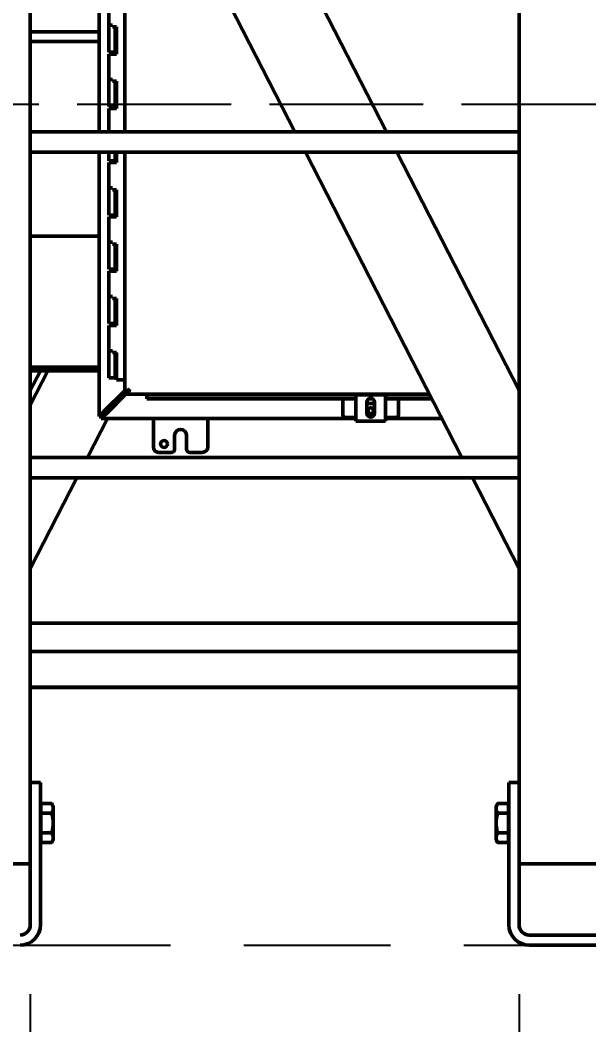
# Model space of a CAD drawing. Header units: inches. Extents: x 11 to 1621, y 11 to 1332.
# Drawn here: x 717.85 to 738.79, y 288.51 to 325.54 of the extents above; entities that cross this region are included whole.
import ezdxf

# ---------------------------------------------------------------- set-up
doc = ezdxf.new("R2010")
doc.units = ezdxf.units.IN
doc.header["$LTSCALE"] = 48
doc.header["$MEASUREMENT"] = 0
for name, pattern in [('CHAIN', [0.7087, 0.4724, -0.0591, 0.1181, -0.0591]), ('DASHED', [0.2067, 0.1654, -0.0413]), ('DOUBLE_DASH_CHAIN', [1.2403, 0.6614, -0.0827, 0.1654, -0.0827, 0.1654, -0.0827])]:
    doc.linetypes.add(name, pattern=pattern)
for name, color, linetype, lineweight in [('Dimension (ANSI)', 7, 'Continuous', 25), ('Sketch Geometry (ANSI)', 7, 'Continuous', 25), ('Visible (ANSI)', 7, 'Continuous', 50), ('Work Plane (ANSI)', 7, 'DOUBLE_DASH_CHAIN', 25)]:
    doc.layers.add(name, color=color, linetype=linetype, lineweight=lineweight)
doc.styles.add('Dimension Text', font='tahoma.ttf')
doc.dimstyles.new('ELC FT', dxfattribs={"dimscale": 48, "dimtxt": 0.12, "dimasz": 0.098425, "dimexe": 0.05, "dimexo": 0.1, "dimgap": 0.031496, "dimtad": 1, "dimdec": 5, "dimzin": 3, "dimdsep": 46, "dimlunit": 4, "dimtxsty": 'Dimension Text', "dimcen": 0.09, "dimdle": 0.5, "dimclrd": 5, "dimclre": 5, "dimclrt": 256, "dimadec": 1, "dimazin": 3, "dimtfac": 0.833333, "dimtofl": 0, "dimtmove": 0, "dimatfit": 3, "dimfxl": 0, "dimfrac": 2, "dimtolj": 1, "dimtzin": 0, "dimlwd": 25, "dimlwe": 25, "dimarcsym": 0})

# ---------------------------------------------------------------- blocks, each defined once
blk = doc.blocks.new('*D15')
at = {"layer": 'Defpoints', "color": 0, "linetype": 'Continuous', "transparency": 16777216}
for p in [(804.877, 319.63), (264.502, 280.771), (804.877, 187.693)]:
    blk.add_point(p, dxfattribs=at)
at = {"layer": 'Dimension (ANSI)', "color": 5, "linetype": 'Continuous', "lineweight": 25, "transparency": 16777216}
for p, q in [((804.877, 314.83), (804.877, 185.293)), ((264.502, 275.971), (264.502, 185.293)), ((269.227, 187.693), (800.153, 187.693))]:
    blk.add_line(p, q, dxfattribs=at)
at = {"layer": 'Dimension (ANSI)', "color": 5, "linetype": 'Continuous', "transparency": 16777216}
for points in [[(269.227, 188.48), (269.227, 186.905), (264.502, 187.693)], [(800.153, 188.48), (800.153, 186.905), (804.877, 187.693)]]:
    blk.add_solid(points, dxfattribs=at)
at = {"layer": 'Dimension (ANSI)', "linetype": 'Continuous', "lineweight": 25, "transparency": 16777216, "insert": (534.752, 192.841), "char_height": 5.76, "attachment_point": 5, "style": 'Dimension Text'}
blk.add_mtext('\\A1;45\'-0 3/8"', dxfattribs=at)
blk = doc.blocks.new('*D53')
at = {"layer": 'Defpoints', "color": 0, "linetype": 'Continuous', "transparency": 16777216}
for p in [(736.222, 294.451), (744.252, 285.943), (736.222, 252.858)]:
    blk.add_point(p, dxfattribs=at)
at = {"layer": 'Dimension (ANSI)', "color": 5, "linetype": 'Continuous', "lineweight": 25, "transparency": 16777216}
for p, q in [((736.222, 289.651), (736.222, 250.458)), ((744.252, 281.143), (744.252, 250.458)), ((731.498, 252.858), (726.774, 252.858)), ((748.977, 252.858), (781.981, 252.858))]:
    blk.add_line(p, q, dxfattribs=at)
at = {"layer": 'Dimension (ANSI)', "color": 5, "linetype": 'Continuous', "transparency": 16777216}
for points in [[(731.498, 253.646), (731.498, 252.071), (736.222, 252.858)], [(748.977, 253.646), (748.977, 252.071), (744.252, 252.858)]]:
    blk.add_solid(points, dxfattribs=at)
at = {"layer": 'Dimension (ANSI)', "linetype": 'Continuous', "lineweight": 25, "transparency": 16777216, "insert": (767.841, 258.006), "char_height": 5.76, "attachment_point": 5, "style": 'Dimension Text'}
blk.add_mtext('\\A1;8 1/32"', dxfattribs=at)
blk = doc.blocks.new('*D54')
at = {"layer": 'Defpoints', "color": 0, "linetype": 'Continuous', "transparency": 16777216}
for p in [(718.222, 294.451), (736.222, 294.451), (736.222, 252.858)]:
    blk.add_point(p, dxfattribs=at)
at = {"layer": 'Dimension (ANSI)', "color": 5, "linetype": 'Continuous', "lineweight": 25, "transparency": 16777216}
for p, q in [((718.222, 289.651), (718.222, 250.458)), ((736.222, 289.651), (736.222, 250.458)), ((722.947, 252.858), (731.498, 252.858))]:
    blk.add_line(p, q, dxfattribs=at)
at = {"layer": 'Dimension (ANSI)', "color": 5, "linetype": 'Continuous', "transparency": 16777216}
for points in [[(722.947, 253.646), (722.947, 252.071), (718.222, 252.858)], [(731.498, 253.646), (731.498, 252.071), (736.222, 252.858)]]:
    blk.add_solid(points, dxfattribs=at)
at = {"layer": 'Dimension (ANSI)', "linetype": 'Continuous', "lineweight": 25, "transparency": 16777216, "insert": (727.222, 257.364), "char_height": 5.76, "attachment_point": 5, "style": 'Dimension Text'}
blk.add_mtext('\\A1;1\'-6"', dxfattribs=at)

msp = doc.modelspace()

# ---------------------------------------------------------------- linework, layer by layer
at = {"layer": 'Sketch Geometry (ANSI)', "linetype": 'DASHED', "ltscale": 0.713284}
msp.add_line((620.877429, 322.442735), (804.877429, 322.442735), dxfattribs=at)
at = {"layer": 'Visible (ANSI)'}
for p, q in [((718.222429, 294.451101), (718.222429, 371.576101)), ((736.222429, 294.451101), (736.222429, 371.576101)), ((727.970077, 321.419851), (722.205457, 332.669851)), ((725.576374, 332.669851), (731.340994, 321.419851)), ((720.757429, 321.419851), (720.757429, 330.774648)), ((721.704429, 329.873577), (721.704429, 321.419851)), ((721.115929, 325.354648), (721.115929, 326.285648)), ((718.222429, 325.102022), (720.757429, 325.102022)), ((721.114429, 325.354648), (721.252264, 325.354648)), ((721.114429, 325.354648), (721.114429, 324.354648)), ((721.397429, 325.285648), (721.252264, 325.285648)), ((721.352429, 325.285648), (721.352429, 324.354648)), ((721.397429, 324.285648), (721.397429, 325.285648)), ((718.222429, 324.748469), (720.757429, 324.748469)), ((721.352429, 324.354648), (721.114429, 324.354648)), ((721.397429, 324.354648), (721.352429, 324.354648)), ((721.115929, 324.285648), (721.233429, 324.285648)), ((721.115929, 323.354648), (721.115929, 324.285648)), ((721.397429, 324.285648), (721.233429, 324.285648)), ((721.114429, 323.354648), (721.252264, 323.354648)), ((721.114429, 323.354648), (721.114429, 322.354648)), ((721.397429, 323.285648), (721.252264, 323.285648)), ((721.352429, 323.285648), (721.352429, 322.354648)), ((721.397429, 322.285648), (721.397429, 323.285648)), ((721.352429, 322.354648), (721.114429, 322.354648)), ((721.115929, 322.285648), (721.233429, 322.285648)), ((721.115929, 321.419851), (721.115929, 322.285648)), ((721.397429, 322.285648), (721.233429, 322.285648)), ((721.397429, 322.354648), (721.352429, 322.354648)), ((718.222429, 321.419851), (736.222429, 321.419851)), ((718.222429, 320.669851), (736.222429, 320.669851)), ((720.757429, 310.934648), (720.757429, 320.669851)), ((721.114429, 320.669851), (721.114429, 320.354648)), ((721.352429, 320.669851), (721.352429, 320.354648)), ((721.397429, 320.285648), (721.397429, 320.669851)), ((721.704429, 320.669851), (721.704429, 311.83572)), ((734.119005, 309.419851), (728.354385, 320.669851)), ((731.725302, 320.669851), (736.222429, 311.893439)), ((721.352429, 320.354648), (721.114429, 320.354648)), ((721.115929, 320.285648), (721.233429, 320.285648)), ((721.115929, 319.354648), (721.115929, 320.285648)), ((721.397429, 320.285648), (721.233429, 320.285648)), ((721.397429, 320.354648), (721.352429, 320.354648)), ((721.114429, 319.354648), (721.252264, 319.354648)), ((721.114429, 319.354648), (721.114429, 318.354648)), ((721.397429, 319.285648), (721.252264, 319.285648)), ((721.352429, 319.285648), (721.352429, 318.354648)), ((721.397429, 318.285648), (721.397429, 319.285648)), ((721.352429, 318.354648), (721.114429, 318.354648)), ((721.115929, 318.285648), (721.233429, 318.285648)), ((721.115929, 317.354648), (721.115929, 318.285648)), ((721.397429, 318.285648), (721.233429, 318.285648)), ((721.397429, 318.354648), (721.352429, 318.354648)), ((718.222429, 317.574203), (720.757429, 317.574203)), ((721.114429, 317.354648), (721.252264, 317.354648)), ((721.114429, 317.354648), (721.114429, 316.354648)), ((721.397429, 317.285648), (721.252264, 317.285648)), ((721.352429, 317.285648), (721.352429, 316.354648)), ((721.397429, 316.285648), (721.397429, 317.285648)), ((721.352429, 316.354648), (721.114429, 316.354648)), ((721.115929, 316.285648), (721.233429, 316.285648)), ((721.115929, 315.354648), (721.115929, 316.285648)), ((721.397429, 316.285648), (721.233429, 316.285648)), ((721.397429, 316.354648), (721.352429, 316.354648)), ((721.114429, 315.354648), (721.252264, 315.354648)), ((721.114429, 315.354648), (721.114429, 314.354648)), ((721.397429, 315.285648), (721.252264, 315.285648)), ((721.352429, 315.285648), (721.352429, 314.354648)), ((721.397429, 314.285648), (721.397429, 315.285648)), ((721.352429, 314.354648), (721.114429, 314.354648)), ((721.397429, 314.354648), (721.352429, 314.354648)), ((721.115929, 314.285648), (721.233429, 314.285648)), ((721.115929, 313.354648), (721.115929, 314.285648)), ((721.397429, 314.285648), (721.233429, 314.285648)), ((721.114429, 313.354648), (721.252264, 313.354648)), ((721.114429, 313.354648), (721.114429, 312.354648)), ((721.397429, 313.285648), (721.252264, 313.285648)), ((721.352429, 313.285648), (721.352429, 312.354648)), ((721.397429, 312.285648), (721.397429, 313.285648)), ((718.222429, 312.744574), (720.757429, 312.744574)), ((718.222429, 312.615164), (720.757429, 312.615164)), ((718.222429, 311.345227), (718.873159, 312.615164)), ((718.592249, 312.615164), (718.222429, 311.893439)), ((721.352429, 312.354648), (721.114429, 312.354648)), ((721.397429, 312.354648), (721.352429, 312.354648)), ((721.704429, 312.285648), (721.397429, 312.285648)), ((720.936429, 311.113648), (721.704429, 311.881648)), ((721.016429, 311.033648), (721.7805, 311.79772)), ((721.704429, 311.83572), (721.773429, 311.83572)), ((721.7805, 311.759648), (721.7805, 311.828648)), ((732.920068, 311.759648), (721.7805, 311.759648)), ((722.5145, 311.759648), (722.5145, 311.705968)), ((722.5145, 311.705968), (722.5145, 311.609298)), ((722.5145, 311.585698), (722.5145, 311.609298)), ((722.5145, 311.609298), (730.212429, 311.609298)), ((722.5145, 311.585698), (730.212429, 311.585698)), ((729.727429, 311.014648), (729.727429, 311.585698)), ((730.357429, 311.730648), (730.212429, 311.730648)), ((730.212429, 310.760648), (730.212429, 311.730648)), ((730.357429, 311.730648), (731.157429, 311.730648)), ((730.616929, 311.465148), (730.616929, 311.044148)), ((730.616929, 311.409648), (730.897929, 311.409648)), ((730.685263, 311.585698), (730.829596, 311.585698)), ((730.897929, 311.044148), (730.897929, 311.465148)), ((731.302429, 311.730648), (731.157429, 311.730648)), ((731.302429, 310.760648), (731.302429, 311.730648)), ((731.302429, 311.609298), (732.997109, 311.609298)), ((731.302429, 311.585698), (733.009202, 311.585698)), ((731.787429, 311.585698), (731.787429, 311.014648)), ((720.795217, 310.972436), (720.936429, 311.113648)), ((720.849651, 310.972436), (720.936429, 311.113648)), ((721.016429, 311.033648), (720.875217, 310.94687)), ((721.016429, 311.033648), (720.875217, 310.892436)), ((720.325853, 309.419851), (721.061059, 310.854648)), ((720.795217, 310.934648), (720.757429, 310.934648)), ((720.795217, 310.934648), (720.795217, 310.972436)), ((720.795217, 310.972436), (720.849651, 310.972436)), ((720.795217, 310.934648), (720.837429, 310.934648)), ((720.837429, 310.892436), (720.837429, 310.934648)), ((720.875217, 310.892436), (720.837429, 310.892436)), ((720.837429, 310.854648), (720.837429, 310.892436)), ((720.837429, 310.854648), (730.212429, 310.854648)), ((720.849651, 310.94687), (720.849651, 310.972436)), ((720.875217, 310.94687), (720.849651, 310.94687)), ((720.875217, 310.892436), (720.875217, 310.94687)), ((722.757429, 310.854648), (722.757429, 309.799648)), ((724.757429, 310.854648), (724.757429, 309.799648)), ((730.212429, 310.894648), (729.847429, 310.894648)), ((730.212429, 310.760648), (730.357429, 310.760648)), ((731.157429, 310.760648), (730.357429, 310.760648)), ((731.157429, 310.760648), (731.302429, 310.760648)), ((731.667429, 310.894648), (731.302429, 310.894648)), ((731.302429, 310.854648), (733.3838, 310.854648)), ((723.538429, 310.234648), (723.538429, 309.729648)), ((723.976429, 309.729648), (723.976429, 310.234648)), ((722.947429, 309.609648), (723.418429, 309.609648)), ((724.096429, 309.609648), (724.567429, 309.609648)), ((718.222429, 309.419851), (736.222429, 309.419851)), ((718.222429, 305.314893), (719.941545, 308.669851)), ((718.222429, 308.669851), (736.222429, 308.669851)), ((736.222429, 305.314893), (734.503313, 308.669851)), ((718.222429, 303.316653), (736.222429, 303.316653)), ((718.222429, 302.273462), (736.222429, 302.273462)), ((718.222429, 300.958462), (736.222429, 300.958462)), ((718.222429, 300.941653), (736.222429, 300.941653)), ((718.597429, 297.451101), (718.222429, 297.451101)), ((718.222429, 297.451101), (718.222429, 292.201101)), ((718.597429, 292.201101), (718.597429, 297.451101)), ((736.222429, 297.451101), (735.847429, 297.451101)), ((735.847429, 297.451101), (735.847429, 292.201101)), ((736.222429, 292.201101), (736.222429, 297.451101)), ((718.612433, 296.311945), (718.612433, 296.672789)), ((718.612433, 296.672789), (719.01036, 296.672789)), ((719.066183, 296.576101), (719.01036, 296.672789)), ((719.066183, 296.492367), (719.066183, 296.576101)), ((735.378675, 296.576101), (735.434498, 296.672789)), ((735.378675, 296.576101), (735.378675, 296.492367)), ((735.832425, 296.672789), (735.434498, 296.672789)), ((735.832425, 296.672789), (735.832425, 296.311945)), ((718.612433, 296.513601), (718.597429, 296.513601)), ((718.612433, 295.590257), (718.612433, 296.311945)), ((718.612433, 296.311945), (719.01036, 296.311945)), ((719.066183, 295.951101), (719.066183, 296.492367)), ((735.378675, 296.492367), (735.378675, 295.951101)), ((735.832425, 296.311945), (735.434498, 296.311945)), ((735.832425, 296.513601), (735.847429, 296.513601)), ((735.832425, 296.311945), (735.832425, 295.590257)), ((719.066183, 295.409835), (719.066183, 295.951101)), ((735.378675, 295.951101), (735.378675, 295.409835)), ((718.612433, 295.590257), (719.01036, 295.590257)), ((718.612433, 295.229413), (718.612433, 295.590257)), ((735.832425, 295.590257), (735.434498, 295.590257)), ((735.832425, 295.590257), (735.832425, 295.229413)), ((718.612433, 295.388601), (718.597429, 295.388601)), ((718.612433, 295.229413), (719.01036, 295.229413)), ((719.066183, 295.326101), (719.01036, 295.229413)), ((719.066183, 295.326101), (719.066183, 295.409835)), ((735.378675, 295.409835), (735.378675, 295.326101)), ((735.378675, 295.326101), (735.434498, 295.229413)), ((735.832425, 295.229413), (735.434498, 295.229413)), ((735.832425, 295.388601), (735.847429, 295.388601)), ((718.222429, 294.451101), (715.222429, 294.451101)), ((736.222429, 294.451101), (739.222429, 294.451101)), ((739.597429, 291.826101), (736.597429, 291.826101)), ((736.597429, 291.451101), (739.597429, 291.451101))]:
    msp.add_line(p, q, dxfattribs=at)
for centre, radius in [((730.757429, 311.144648), 0.1065), ((723.147429, 309.919648), 0.125)]:
    msp.add_circle(centre, radius, dxfattribs=at)
for centre, radius, start, end in [((730.757429, 311.465148), 0.1405, 0, 180), ((729.847429, 311.014648), 0.12, 180, 270), ((730.757429, 311.044148), 0.1405, 180, 0), ((731.667429, 311.014648), 0.12, 270, 0), ((723.757429, 310.234648), 0.219, 0, 180), ((722.947429, 309.799648), 0.19, 180, 270), ((723.418429, 309.729648), 0.12, 270, 0), ((724.096429, 309.729648), 0.12, 180, 270), ((724.567429, 309.799648), 0.19, 270, 0), ((717.847429, 292.201101), 0.75, 270, 0), ((717.847429, 292.201101), 0.375, 270, 0), ((736.597429, 292.201101), 0.75, 180, 270), ((736.597429, 292.201101), 0.375, 180, 270)]:
    msp.add_arc(centre, radius, start, end, dxfattribs=at)
for points, knots in [([(721.883429, 311.938648), (721.87161, 311.934322), (721.859976, 311.930062), (721.848546, 311.925796), (721.837115, 311.921531), (721.825803, 311.917225), (721.814935, 311.912919), (721.804068, 311.908613), (721.793778, 311.904361), (721.784075, 311.900091), (721.774373, 311.895821), (721.765173, 311.891488), (721.756885, 311.887199), (721.748597, 311.882909), (721.741197, 311.878661), (721.734695, 311.874383), (721.728192, 311.870105), (721.722567, 311.865763), (721.71809, 311.861485), (721.713613, 311.857208), (721.710215, 311.85296), (721.707913, 311.848669), (721.705612, 311.844379), (721.704429, 311.840046), (721.704429, 311.83572)], [0, 0, 0, 0, 0.000945503951, 0.000945503951, 0.000945503951, 0.001891007901, 0.001891007901, 0.001891007901, 0.002836511852, 0.002836511852, 0.002836511852, 0.003782015803, 0.003782015803, 0.003782015803, 0.004727519754, 0.004727519754, 0.004727519754, 0.005673023704, 0.005673023704, 0.005673023704, 0.006618527655, 0.006618527655, 0.006618527655, 0.007564031606, 0.007564031606, 0.007564031606, 0.007564031606]), ([(721.883429, 311.938648), (721.87261, 311.932204), (721.861851, 311.925794), (721.841145, 311.912905), (721.831313, 311.906495), (721.816327, 311.895759), (721.810744, 311.891477), (721.800554, 311.882893), (721.795972, 311.878611), (721.785958, 311.867875), (721.781307, 311.861464), (721.775025, 311.848575), (721.773429, 311.842165), (721.773429, 311.83572)], [-0.5116408186, -0.5116408186, -0.5116408186, -0.5116408186, -0.4156832853, -0.4156832853, -0.3197306505, -0.3197306505, -0.2558263704, -0.2558263704, -0.1919190988, -0.1919190988, -0.0959619981, -0.0959619981, 0, 0, 0, 0]), ([(721.7805, 311.828648), (721.786945, 311.828648), (721.793355, 311.830245), (721.806244, 311.836525), (721.812654, 311.841176), (721.82339, 311.851189), (721.827672, 311.855771), (721.836256, 311.86596), (721.840538, 311.871543), (721.851274, 311.88653), (721.857684, 311.896363), (721.870574, 311.917069), (721.876984, 311.927829), (721.883429, 311.938648)], [-0.5116408186, -0.5116408186, -0.5116408186, -0.5116408186, -0.4156832853, -0.4156832853, -0.3197306505, -0.3197306505, -0.2558263704, -0.2558263704, -0.1919190988, -0.1919190988, -0.0959619981, -0.0959619981, 0, 0, 0, 0]), ([(721.7805, 311.759648), (721.784827, 311.759648), (721.789087, 311.760809), (721.793352, 311.76308), (721.797618, 311.765352), (721.801924, 311.768771), (721.80623, 311.773271), (721.810536, 311.777772), (721.814788, 311.783279), (721.819058, 311.789753), (721.823327, 311.796228), (721.827661, 311.803764), (721.83195, 311.812048), (721.83624, 311.820332), (721.840488, 311.829343), (721.844766, 311.839054), (721.849044, 311.848765), (721.853386, 311.85927), (721.857663, 311.870063), (721.861941, 311.880856), (721.866189, 311.89201), (721.870479, 311.903503), (721.87477, 311.914995), (721.879102, 311.926829), (721.883429, 311.938648)], [0, 0, 0, 0, 0.000945503951, 0.000945503951, 0.000945503951, 0.001891007901, 0.001891007901, 0.001891007901, 0.002836511852, 0.002836511852, 0.002836511852, 0.003782015803, 0.003782015803, 0.003782015803, 0.004727519754, 0.004727519754, 0.004727519754, 0.005673023704, 0.005673023704, 0.005673023704, 0.006618527655, 0.006618527655, 0.006618527655, 0.007564031606, 0.007564031606, 0.007564031606, 0.007564031606])]:
    msp.add_open_spline(points, degree=3, knots=knots, dxfattribs=at)
for points in [[(719.066183, 296.492367), (719.066183, 296.576101), (719.01036, 296.672789)], [(735.434498, 296.672789), (735.378675, 296.576101), (735.378675, 296.492367)], [(719.01036, 296.311945), (719.066183, 296.408633), (719.066183, 296.492367)], [(719.066183, 295.951101), (719.066183, 296.118569), (719.01036, 296.311945)], [(735.378675, 296.492367), (735.378675, 296.408633), (735.434498, 296.311945)], [(735.434498, 296.311945), (735.378675, 296.118569), (735.378675, 295.951101)], [(719.01036, 295.590257), (719.066183, 295.783633), (719.066183, 295.951101)], [(735.378675, 295.951101), (735.378675, 295.783633), (735.434498, 295.590257)], [(719.066183, 295.409835), (719.066183, 295.493569), (719.01036, 295.590257)], [(735.434498, 295.590257), (735.378675, 295.493569), (735.378675, 295.409835)], [(719.01036, 295.229413), (719.066183, 295.326101), (719.066183, 295.409835)], [(735.378675, 295.409835), (735.378675, 295.326101), (735.434498, 295.229413)]]:
    msp.add_rational_spline(points, [1, 1.0379548493, 1], degree=2, dxfattribs=at)
at = {"layer": 'Work Plane (ANSI)', "linetype": 'CHAIN', "ltscale": 0.952448}
msp.add_line((183.392611, 291.451101), (817.296967, 291.451101), dxfattribs=at)

# ---------------------------------------------------------------- dimensions: what is measured, and where the dimension line sits
at = {"layer": 'Dimension (ANSI)', "color": 5, "linetype": 'Continuous', "lineweight": 25, "true_color": 0x0000ff}
dim = msp.add_linear_dim(base=(804.877429, 187.692735), p1=(264.502429, 280.771104), p2=(804.877429, 319.630235), angle=180, dimstyle='ELC FT', override={"dimgap": 0.031496, "dimdec": 5, "dimlfac": 1, "dimtol": 0, "dimlim": 0, "dimtp": 0, "dimtm": 0, "dimtdec": 2, "dimatfit": 1}, dxfattribs=at)
dim.commit()
dim.dimension.update_dxf_attribs({"geometry": '*D15', "text_midpoint": (534.752429, 187.692735), "dimtype": 160})
for p1, picture, middle in [((718.222429, 294.451101), '*D54', (727.222429, 252.858134)), ((744.252429, 285.942735), '*D53', (767.841347, 252.858134))]:
    dim = msp.add_linear_dim(base=(736.222429, 252.858134), p1=p1, p2=(736.222429, 294.451101), dimstyle='ELC FT', override={"dimgap": 0.031496, "dimdec": 5, "dimlfac": 1, "dimtol": 0, "dimlim": 0, "dimtp": 0, "dimtm": 0, "dimtdec": 2, "dimatfit": 1}, dxfattribs=at)
    dim.commit()
    dim.dimension.update_dxf_attribs({"geometry": picture, "text_midpoint": middle, "dimtype": 160})

doc.saveas('drawing.dxf')
